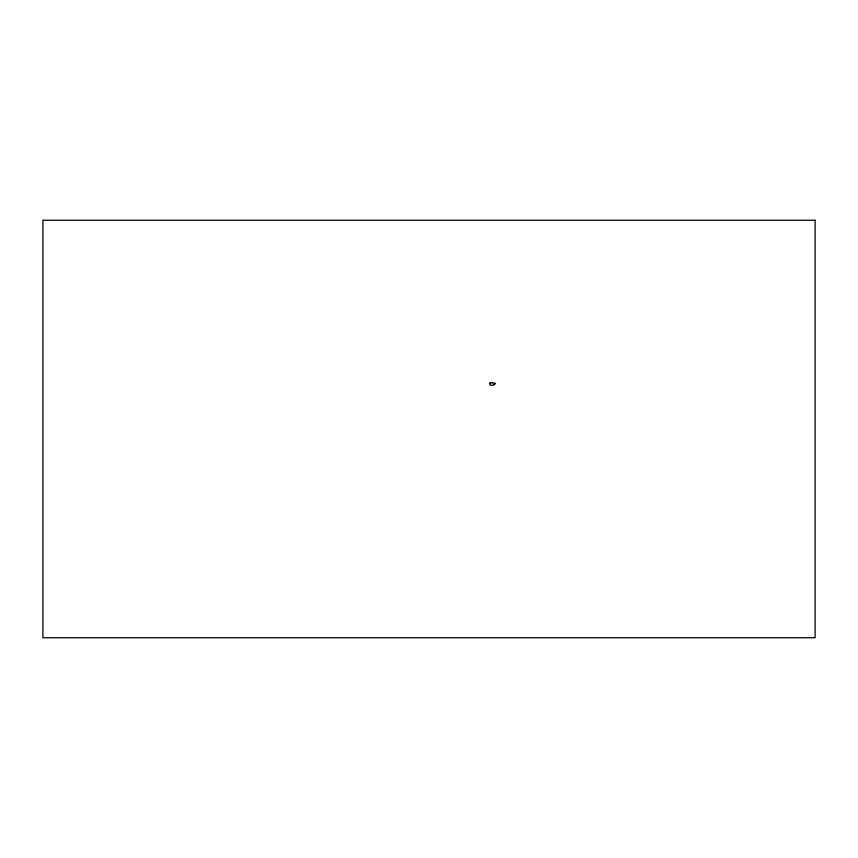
<?xml version="1.0" encoding="UTF-8"?>
<svg xmlns="http://www.w3.org/2000/svg" width="858" height="858" viewBox="0 0 858 858"><rect width="100%" height="100%" fill="white"/><g stroke="black" fill="none" stroke-linecap="round" stroke-linejoin="round"><path stroke-width="1.29" d="M493.833 384.695L494.187 384.556A2.284 2.284 0 0 0 495.281 383.816M493.715 384.749L493.146 384.974A4.901 4.901 0 0 1 490.637 385.306L489.961 384.802A1.319 1.319 0 0 1 489.918 383.279M491.806 382.668L492.46 382.711M489.939 382.936A3.153 3.153 0 0 1 491.816 382.647M492.492 382.968A5.105 5.105 0 0 1 495.334 383.429M815.1 220.259L42.9 220.259L42.9 637.741L815.1 637.741L815.1 220.259"/></g></svg>
